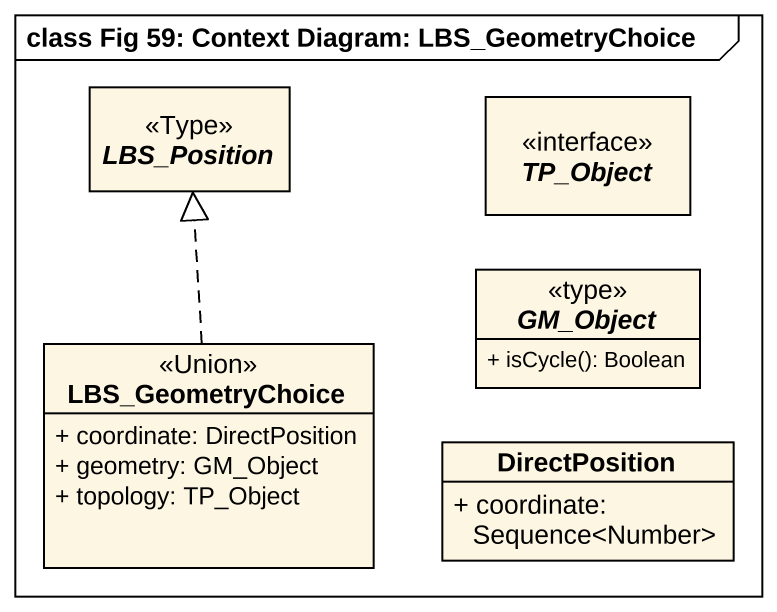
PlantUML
@startuml
mainframe class Fig 59: Context Diagram: LBS_GeometryChoice
hide circle
hide empty members
skinparam classAttributeIconSize 0
abstract class LBS_Position <<Type>>
interface TP_Object <<interface>>
abstract class GM_Object <<type>> {
  + isCycle(): Boolean
}
class LBS_GeometryChoice <<Union>> {
  + coordinate: DirectPosition
  + geometry: GM_Object
  + topology: TP_Object
}
class DirectPosition {
  + coordinate: Sequence<Number>
}
LBS_GeometryChoice .up.|> LBS_Position
@enduml
